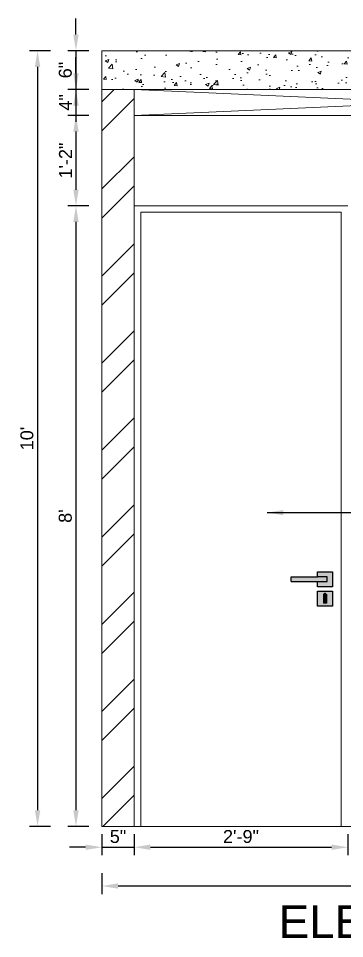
# Model space of a CAD drawing. Header units: inches. Extents: x 213 to 17763, y -4830 to 1802.
# Drawn here: x 5426.4 to 5476.8, y 1044.1 to 1186.4 of the extents above; entities that cross this region are included whole.
import ezdxf

# ---------------------------------------------------------------- set-up
doc = ezdxf.new("R2010")
doc.units = ezdxf.units.IN
doc.header["$MEASUREMENT"] = 0
doc.linetypes.add('ACAD_ISO02W100', pattern=[15, 12, -3])
doc.linetypes.add('AUDIT_D_060311083008-3', pattern=[0])
for name, color, linetype in [('.', 30, 'Continuous'), ('Edges', 7, 'Continuous'), ('PDF3_Text', 1, 'Continuous')]:
    doc.layers.add(name, color=color, linetype=linetype)
doc.styles.add('PDF Arial', font='arial.ttf')
doc.styles.get("Standard").update_dxf_attribs({"font": 'arial.ttf'})
doc.dimstyles.new('ISO-25', dxfattribs={"dimtxt": 4.5, "dimasz": 2.5, "dimexe": 1.25, "dimexo": 0.625, "dimtad": 1, "dimdec": 0, "dimlunit": 4, "dimtxsty": 'Standard', "dimcen": 2.5, "dimadec": 0, "dimazin": 0, "dimtfac": 1, "dimtdec": 0, "dimtmove": 0, "dimatfit": 3, "dimfxl": 1, "dimarcsym": 0})

# ---------------------------------------------------------------- blocks, each defined once
blk = doc.blocks.new('*D335')
at = {"color": 0, "linetype": 'AUDIT_D_060311083008-3', "lineweight": -2, "transparency": 16777216}
for p, q in [((5435.3, 1183.95), (5435.3, 1186.45)), ((5435.3, 1181.45), (5435.3, 1175.45)), ((5435.3, 1172.95), (5435.3, 1170.45))]:
    blk.add_line(p, q, dxfattribs=at)
at = {"color": 0, "linetype": 'ACAD_ISO02W100', "lineweight": -2, "transparency": 16777216}
for p, q in [((5437.3, 1181.45), (5434.05, 1181.45)), ((5437.3, 1175.45), (5434.05, 1175.45))]:
    blk.add_line(p, q, dxfattribs=at)
at = {"color": 0, "transparency": 16777216}
for points in [[(5434.89, 1183.95), (5435.72, 1183.95), (5435.3, 1181.45)], [(5434.89, 1172.95), (5435.72, 1172.95), (5435.3, 1175.45)]]:
    blk.add_solid(points, dxfattribs=at)
at = {"layer": 'Defpoints', "color": 0, "transparency": 16777216}
for p in [(5439.3, 1181.45), (5435.3, 1175.45), (5439.3, 1175.45)]:
    blk.add_point(p, dxfattribs=at)
at = {"color": 0, "lineweight": 5, "transparency": 16777216, "insert": (5433.66, 1178.45), "char_height": 2, "attachment_point": 5, "rotation": 90}
blk.add_mtext('6"', dxfattribs=at)
blk = doc.blocks.new('*D336')
at = {"color": 0, "linetype": 'AUDIT_D_060311083008-3', "lineweight": -2, "transparency": 16777216}
for p, q in [((5435.3, 1177.95), (5435.3, 1180.45)), ((5435.3, 1175.45), (5435.3, 1171.45)), ((5435.3, 1168.95), (5435.3, 1166.45))]:
    blk.add_line(p, q, dxfattribs=at)
at = {"color": 0, "linetype": 'ACAD_ISO02W100', "lineweight": -2, "transparency": 16777216}
for p, q in [((5437.3, 1175.45), (5434.05, 1175.45)), ((5437.3, 1171.45), (5434.05, 1171.45))]:
    blk.add_line(p, q, dxfattribs=at)
at = {"color": 0, "transparency": 16777216}
for points in [[(5434.89, 1177.95), (5435.72, 1177.95), (5435.3, 1175.45)], [(5434.89, 1168.95), (5435.72, 1168.95), (5435.3, 1171.45)]]:
    blk.add_solid(points, dxfattribs=at)
at = {"layer": 'Defpoints', "color": 0, "transparency": 16777216}
for p in [(5439.3, 1175.45), (5435.3, 1171.45), (5448.3, 1171.45)]:
    blk.add_point(p, dxfattribs=at)
at = {"color": 0, "lineweight": 5, "transparency": 16777216, "insert": (5433.68, 1173.45), "char_height": 2, "attachment_point": 5, "rotation": 90}
blk.add_mtext('4"', dxfattribs=at)
blk = doc.blocks.new('*D337')
at = {"color": 0, "linetype": 'ACAD_ISO02W100', "lineweight": -2, "transparency": 16777216}
for p, q in [((5431.37, 1181.45), (5428.12, 1181.45)), ((5431.37, 1061.45), (5428.12, 1061.45))]:
    blk.add_line(p, q, dxfattribs=at)
at = {"color": 0, "linetype": 'AUDIT_D_060311083008-3', "lineweight": -2, "transparency": 16777216}
blk.add_line((5429.37, 1178.95), (5429.37, 1063.95), dxfattribs=at)
at = {"color": 0, "transparency": 16777216}
for points in [[(5428.95, 1178.95), (5429.79, 1178.95), (5429.37, 1181.45)], [(5428.95, 1063.95), (5429.79, 1063.95), (5429.37, 1061.45)]]:
    blk.add_solid(points, dxfattribs=at)
at = {"layer": 'Defpoints', "color": 0, "transparency": 16777216}
for p in [(5437.3, 1181.45), (5429.37, 1061.45), (5439.3, 1061.45)]:
    blk.add_point(p, dxfattribs=at)
at = {"color": 0, "lineweight": 5, "transparency": 16777216, "insert": (5427.73, 1121.45), "char_height": 2, "attachment_point": 5, "rotation": 90}
blk.add_mtext("10'", dxfattribs=at)
blk = doc.blocks.new('*D338')
at = {"color": 0, "linetype": 'ACAD_ISO02W100', "lineweight": -2, "transparency": 16777216}
for p, q in [((5439.3, 1060.22), (5439.3, 1056.97)), ((5444.3, 1060.22), (5444.3, 1056.97))]:
    blk.add_line(p, q, dxfattribs=at)
at = {"color": 0, "linetype": 'AUDIT_D_060311083008-3', "lineweight": -2, "transparency": 16777216}
for p, q in [((5436.8, 1058.22), (5434.3, 1058.22)), ((5439.3, 1058.22), (5444.3, 1058.22)), ((5446.8, 1058.22), (5449.3, 1058.22))]:
    blk.add_line(p, q, dxfattribs=at)
at = {"color": 0, "transparency": 16777216}
for points in [[(5436.8, 1058.64), (5436.8, 1057.81), (5439.3, 1058.22)], [(5446.8, 1058.64), (5446.8, 1057.81), (5444.3, 1058.22)]]:
    blk.add_solid(points, dxfattribs=at)
at = {"layer": 'Defpoints', "color": 0, "transparency": 16777216}
for p in [(5439.3, 1062.22), (5444.3, 1061.45), (5444.3, 1058.22)]:
    blk.add_point(p, dxfattribs=at)
at = {"color": 0, "lineweight": 5, "transparency": 16777216, "insert": (5441.8, 1059.87), "char_height": 2, "attachment_point": 5}
blk.add_mtext('5"', dxfattribs=at)
blk = doc.blocks.new('*D339')
at = {"color": 0, "linetype": 'ACAD_ISO02W100', "lineweight": -2, "transparency": 16777216}
for p, q in [((5439.3, 1054.22), (5439.3, 1050.97)), ((5543.38, 1054.22), (5543.38, 1050.97))]:
    blk.add_line(p, q, dxfattribs=at)
at = {"color": 0, "linetype": 'AUDIT_D_060311083008-3', "lineweight": -2, "transparency": 16777216}
blk.add_line((5540.88, 1052.22), (5441.8, 1052.22), dxfattribs=at)
at = {"color": 0, "transparency": 16777216}
for points in [[(5441.8, 1052.64), (5441.8, 1051.81), (5439.3, 1052.22)], [(5540.88, 1052.64), (5540.88, 1051.81), (5543.38, 1052.22)]]:
    blk.add_solid(points, dxfattribs=at)
at = {"layer": 'Defpoints', "color": 0, "transparency": 16777216}
for p in [(5439.3, 1062.22), (5543.38, 1061.45), (5439.3, 1052.22)]:
    blk.add_point(p, dxfattribs=at)
at = {"color": 0, "lineweight": 5, "transparency": 16777216, "insert": (5491.34, 1053.87), "char_height": 2, "attachment_point": 5}
blk.add_mtext('8\'-8"', dxfattribs=at)
blk = doc.blocks.new('fguhfg')
at = {"true_color": 0x939598, "transparency": 33554687}
h = blk.add_hatch(color=252, dxfattribs=at)
h.dxf.hatch_style = 1
h.paths.add_polyline_path([(31238.57, 9622.65), (31240.62, 9622.65), (31240.62, 9623.75), (31237.47, 9623.75), (31237.47, 9620.6), (31240.62, 9620.6), (31240.62, 9621.71), (31238.57, 9621.71)])
h = blk.add_hatch(color=252, dxfattribs=at)
h.dxf.hatch_style = 1
h.paths.add_polyline_path([(31238.57, 9622.65), (31238.57, 9621.71), (31240.62, 9621.71), (31246.12, 9621.71), (31246.12, 9622.65), (31240.62, 9622.65)])
h = blk.add_hatch(color=252, dxfattribs=at)
h.dxf.hatch_style = 1
h.paths.add_polyline_path([(31240.62, 9619.66), (31237.47, 9619.66), (31237.47, 9616.51), (31240.62, 9616.51)])
h.paths.add_polyline_path([(31239.36, 9617.14), (31238.73, 9617.14), (31238.73, 9618.53), (31238.73, 9619.03), (31238.95, 9619.03), (31238.95, 9619.28), (31239.14, 9619.28), (31239.14, 9619.03), (31239.36, 9619.03), (31239.36, 9618.53)], flags=16)
h.paths.add_polyline_path([(31239.31, 9618.37), (31239.2, 9618.25), (31239.2, 9617.33), (31238.88, 9617.33), (31238.88, 9618.25), (31238.77, 9618.37), (31238.73, 9618.53), (31238.77, 9618.68), (31238.88, 9618.8), (31238.95, 9618.82), (31238.95, 9618.69), (31238.95, 9618.36), (31238.95, 9617.77), (31239.14, 9617.77), (31239.14, 9618.36), (31239.14, 9618.69), (31239.14, 9618.82), (31239.2, 9618.8), (31239.31, 9618.68), (31239.36, 9618.53)], flags=0)
at = {"layer": 'Edges'}
for p, q in [((31240.62, 9623.75), (31237.47, 9623.75)), ((31237.47, 9623.75), (31237.47, 9620.6)), ((31240.62, 9622.65), (31240.62, 9623.75)), ((31238.57, 9621.71), (31238.57, 9622.65)), ((31238.57, 9622.65), (31240.62, 9622.65)), ((31240.62, 9621.71), (31238.57, 9621.71)), ((31246.12, 9622.65), (31240.62, 9622.65)), ((31240.62, 9620.6), (31240.62, 9621.71)), ((31246.12, 9621.71), (31240.62, 9621.71)), ((31246.12, 9621.71), (31246.12, 9622.65)), ((31237.47, 9620.6), (31240.62, 9620.6)), ((31240.62, 9619.66), (31237.47, 9619.66)), ((31237.47, 9619.66), (31237.47, 9616.51)), ((31238.95, 9619.03), (31238.73, 9619.03)), ((31238.73, 9619.03), (31238.73, 9618.53)), ((31239.14, 9619.28), (31238.95, 9619.28)), ((31238.95, 9619.03), (31238.95, 9619.28)), ((31238.95, 9619.03), (31238.95, 9618.82)), ((31239.14, 9619.03), (31239.14, 9619.28)), ((31239.36, 9619.03), (31239.14, 9619.03)), ((31239.14, 9618.82), (31239.14, 9619.03)), ((31239.36, 9619.03), (31239.36, 9618.53)), ((31240.62, 9616.51), (31240.62, 9619.66)), ((31238.73, 9618.53), (31238.77, 9618.68)), ((31238.77, 9618.37), (31238.73, 9618.53)), ((31238.73, 9618.53), (31238.73, 9617.14)), ((31238.73, 9617.14), (31239.36, 9617.14)), ((31238.77, 9618.68), (31238.88, 9618.8)), ((31238.88, 9618.25), (31238.77, 9618.37)), ((31238.85, 9618.53), (31238.88, 9618.62)), ((31238.88, 9618.43), (31238.85, 9618.53)), ((31238.88, 9618.8), (31238.95, 9618.82)), ((31238.88, 9618.62), (31238.95, 9618.69)), ((31238.88, 9618.43), (31238.95, 9618.36)), ((31238.88, 9617.33), (31238.88, 9618.25)), ((31239.2, 9617.33), (31238.88, 9617.33)), ((31238.95, 9618.82), (31238.95, 9618.69)), ((31238.95, 9618.69), (31238.95, 9618.36)), ((31238.95, 9618.36), (31238.95, 9617.77)), ((31239.14, 9617.77), (31238.95, 9617.77)), ((31239.14, 9618.82), (31239.2, 9618.8)), ((31239.14, 9618.69), (31239.14, 9618.82)), ((31239.14, 9618.36), (31239.14, 9618.69)), ((31239.21, 9618.62), (31239.14, 9618.69)), ((31239.14, 9618.36), (31239.21, 9618.43)), ((31239.14, 9617.77), (31239.14, 9618.36)), ((31239.2, 9618.8), (31239.31, 9618.68)), ((31239.31, 9618.37), (31239.2, 9618.25)), ((31239.2, 9618.25), (31239.2, 9617.33)), ((31239.21, 9618.62), (31239.23, 9618.53)), ((31239.23, 9618.53), (31239.21, 9618.43)), ((31239.31, 9618.68), (31239.36, 9618.53)), ((31239.36, 9618.53), (31239.31, 9618.37)), ((31239.36, 9618.53), (31239.36, 9617.14)), ((31237.47, 9616.51), (31240.62, 9616.51))]:
    blk.add_line(p, q, dxfattribs=at)
blk = doc.blocks.new('*D362')
at = {"color": 0, "linetype": 'ACAD_ISO02W100', "lineweight": -2, "transparency": 16777216}
for p, q in [((5437.3, 1171.45), (5434.05, 1171.45)), ((5437.3, 1157.45), (5434.05, 1157.45))]:
    blk.add_line(p, q, dxfattribs=at)
at = {"color": 0, "linetype": 'AUDIT_D_060311083008-3', "lineweight": -2, "transparency": 16777216}
blk.add_line((5435.3, 1168.95), (5435.3, 1159.95), dxfattribs=at)
at = {"color": 0, "transparency": 16777216}
for points in [[(5434.89, 1168.95), (5435.72, 1168.95), (5435.3, 1171.45)], [(5434.89, 1159.95), (5435.72, 1159.95), (5435.3, 1157.45)]]:
    blk.add_solid(points, dxfattribs=at)
at = {"layer": 'Defpoints', "color": 0, "transparency": 16777216}
for p in [(5448.3, 1171.45), (5435.3, 1157.45), (5444.3, 1157.45)]:
    blk.add_point(p, dxfattribs=at)
at = {"color": 0, "lineweight": 5, "transparency": 16777216, "insert": (5433.68, 1164.45), "char_height": 2, "attachment_point": 5, "rotation": 90}
blk.add_mtext('1\'-2"', dxfattribs=at)
blk = doc.blocks.new('*D363')
at = {"color": 0, "linetype": 'ACAD_ISO02W100', "lineweight": -2, "transparency": 16777216}
for p, q in [((5437.3, 1157.45), (5434.05, 1157.45)), ((5437.3, 1061.45), (5434.05, 1061.45))]:
    blk.add_line(p, q, dxfattribs=at)
at = {"color": 0, "linetype": 'AUDIT_D_060311083008-3', "lineweight": -2, "transparency": 16777216}
blk.add_line((5435.3, 1154.95), (5435.3, 1063.95), dxfattribs=at)
at = {"color": 0, "transparency": 16777216}
for points in [[(5434.89, 1154.95), (5435.72, 1154.95), (5435.3, 1157.45)], [(5434.89, 1063.95), (5435.72, 1063.95), (5435.3, 1061.45)]]:
    blk.add_solid(points, dxfattribs=at)
at = {"layer": 'Defpoints', "color": 0, "transparency": 16777216}
for p in [(5444.3, 1157.45), (5435.3, 1061.45), (5439.3, 1061.45)]:
    blk.add_point(p, dxfattribs=at)
at = {"color": 0, "lineweight": 5, "transparency": 16777216, "insert": (5433.66, 1109.45), "char_height": 2, "attachment_point": 5, "rotation": 90}
blk.add_mtext("8'", dxfattribs=at)
blk = doc.blocks.new('*D364')
at = {"color": 0, "linetype": 'ACAD_ISO02W100', "lineweight": -2, "transparency": 16777216}
for p, q in [((5444.3, 1060.22), (5444.3, 1056.97)), ((5477.3, 1060.22), (5477.3, 1056.97))]:
    blk.add_line(p, q, dxfattribs=at)
at = {"color": 0, "linetype": 'AUDIT_D_060311083008-3', "lineweight": -2, "transparency": 16777216}
blk.add_line((5446.8, 1058.22), (5474.8, 1058.22), dxfattribs=at)
at = {"color": 0, "transparency": 16777216}
for points in [[(5446.8, 1058.64), (5446.8, 1057.81), (5444.3, 1058.22)], [(5474.8, 1058.64), (5474.8, 1057.81), (5477.3, 1058.22)]]:
    blk.add_solid(points, dxfattribs=at)
at = {"layer": 'Defpoints', "color": 0, "transparency": 16777216}
for p in [(5444.3, 1061.45), (5477.3, 1061.45), (5477.3, 1058.22)]:
    blk.add_point(p, dxfattribs=at)
at = {"color": 0, "lineweight": 5, "transparency": 16777216, "insert": (5460.8, 1059.87), "char_height": 2, "attachment_point": 5}
blk.add_mtext('2\'-9"', dxfattribs=at)

msp = doc.modelspace()

# ---------------------------------------------------------------- hatches: boundary and pattern name
at = {"layer": '.', "lineweight": 5, "transparency": 33554687}
h = msp.add_hatch(dxfattribs=at)
h.set_pattern_fill('AR-CONC', color=1, scale=0.03)
h.set_pattern_definition([(50, (-518.6957, 711.4474), (5.46554, -0.4781726), [0.5715, -6.2865]), (355, (-518.6957, 711.4474), (-1.0573026, 5.7317054), [0.4572, -5.0292175]), (100.45144, (-518.24, 711.4075), (4.4082374, 5.2535326), [0.4857003, -5.3427073]), (46.1842, (-518.696, 712.9714), (8.132371, -1.26127), [0.85725, -9.42975]), (96.63556, (-518.018, 712.866), (7.122124, 7.422784), [0.728551, -8.014068]), (351.18415, (-518.696, 712.971), (7.122124, 7.422784), [0.685799, -7.543792]), (21, (-517.9337, 712.5904), (4.5484317, -3.067956), [0.5715, -6.2865]), (326, (-517.9337, 712.5904), (1.854061, 5.525639), [0.4572, -5.0292]), (71.451445, (-517.5547, 712.3347), (6.4024926, 2.457683), [0.4857003, -5.342698]), (37.5, (-518.6957, 711.4474), (0.0926581, 2.53665117), [0, -4.96824, 0, -5.1054, 0, -5.04825]), (7.5, (-518.6957, 711.4474), (2.0045899, 3.0054172), [0, -2.91084, 0, -4.85394, 0, -1.92405]), (327.5, (-520.395, 711.4474), (4.06771786, -0.1718623), [0, -1.905, 0, -5.9436, 0, -7.8867]), (317.5, (-521.157, 711.4474), (4.4438754, 0.7627947), [0, -2.4765, 0, -3.94716, 0, -5.6007])])
h.paths.add_polyline_path([(5543.38, 1181.45), (5439.3, 1181.45), (5439.3, 1175.45), (5543.38, 1175.45)])
at = {"layer": '.', "lineweight": 5, "true_color": 0xed1f24}
h = msp.add_hatch(dxfattribs=at)
h.set_pattern_fill('ANSI32', color=240)
h.set_pattern_definition([(45, (-518.696, 711.447), (-6.735192, 6.735192), []), (45, (-514.206, 711.447), (-6.735192, 6.735192), [])])
h.paths.add_polyline_path([(5444.3, 1175.45), (5439.3, 1175.45), (5439.3, 1061.45), (5444.3, 1061.45)])
h.paths.add_polyline_path([(5543.38, 1175.45), (5534.38, 1175.45), (5534.38, 1061.45), (5543.38, 1061.45)])

# ---------------------------------------------------------------- linework, layer by layer
at = {"lineweight": 5}
for p, q in [((5439.3, 1061.45), (5439.3, 1181.45)), ((5439.3, 1181.45), (5543.38, 1181.45)), ((5439.3, 1175.45), (5543.38, 1175.45)), ((5444.3, 1061.45), (5444.3, 1175.45)), ((5444.3, 1175.45), (5534.38, 1171.45)), ((5534.38, 1175.45), (5444.3, 1171.45)), ((5444.3, 1171.45), (5534.38, 1171.45)), ((5444.3, 1157.45), (5477.3, 1157.45)), ((5439.3, 1061.45), (5543.38, 1061.45))]:
    msp.add_line(p, q, dxfattribs=at)
msp.add_lwpolyline([(5445.3, 1156.45), (5476.3, 1156.45), (5476.3, 1061.45), (5445.3, 1061.45)], close=True, dxfattribs=at)

# ---------------------------------------------------------------- block references
at = {"color": 18, "lineweight": 5, "true_color": 0x000000, "xscale": -0.7392571238733917, "yscale": 0.7392571238733917, "zscale": 0.7392571238733917}
msp.add_blockref('fguhfg', (28567.47, -6013.58), dxfattribs=at)

# ---------------------------------------------------------------- texts
at = {"layer": 'PDF3_Text', "lineweight": 5, "insert": (5466.61, 1044.09), "char_height": 5.0688, "attachment_point": 7, "style": 'PDF Arial'}
msp.add_mtext('ELEVATION B', dxfattribs=at)

# ---------------------------------------------------------------- dimensions: what is measured, and where the dimension line sits
at = {"lineweight": 5}
for base, p1, p2, picture, middle in [((5435.3, 1175.45), (5439.3, 1181.45), (5439.3, 1175.45), '*D335', (5433.66, 1178.45)), ((5429.37, 1061.45), (5437.3, 1181.45), (5439.3, 1061.45), '*D337', (5427.73, 1121.45)), ((5435.3, 1171.45), (5439.3, 1175.45), (5448.3, 1171.45), '*D336', (5433.68, 1173.45)), ((5435.3, 1157.45), (5448.3, 1171.45), (5444.3, 1157.45), '*D362', (5433.68, 1164.45)), ((5435.3, 1061.45), (5444.3, 1157.45), (5439.3, 1061.45), '*D363', (5433.66, 1109.45))]:
    dim = msp.add_linear_dim(base=base, p1=p1, p2=p2, angle=90, dimstyle='ISO-25', override={"dimtxt": 2, "dimtmove": 1, "dimfxl": 2, "dimfxlon": 1, "dimarcsym": 2}, dxfattribs=at)
    dim.commit()
    dim.dimension.update_dxf_attribs({"geometry": picture, "text_midpoint": middle})
dim = msp.add_linear_dim(base=(5444.3, 1058.22), p1=(5439.3, 1062.22), p2=(5444.3, 1061.45), dimstyle='ISO-25', override={"dimtxt": 2, "dimtmove": 1, "dimfxl": 2, "dimfxlon": 1, "dimarcsym": 2}, dxfattribs=at)
dim.commit()
dim.dimension.update_dxf_attribs({"geometry": '*D338', "text_midpoint": (5441.8, 1058.22), "dimtype": 160})
for base, p1, p2, picture, middle in [((5439.3, 1052.22), (5543.38, 1061.45), (5439.3, 1062.22), '*D339', (5491.34, 1053.87)), ((5477.3, 1058.22), (5444.3, 1061.45), (5477.3, 1061.45), '*D364', (5460.8, 1059.87))]:
    dim = msp.add_linear_dim(base=base, p1=p1, p2=p2, dimstyle='ISO-25', override={"dimtxt": 2, "dimtmove": 1, "dimfxl": 2, "dimfxlon": 1, "dimarcsym": 2}, dxfattribs=at)
    dim.commit()
    dim.dimension.update_dxf_attribs({"geometry": picture, "text_midpoint": middle})

# ---------------------------------------------------------------- leaders
msp.add_leader([(5464.86, 1109.99), (5556.49, 1109.99)], dimstyle='ISO-25', override={"dimgap": 0.625, "dimtad": 0}, dxfattribs=at)

doc.saveas('drawing.dxf')
